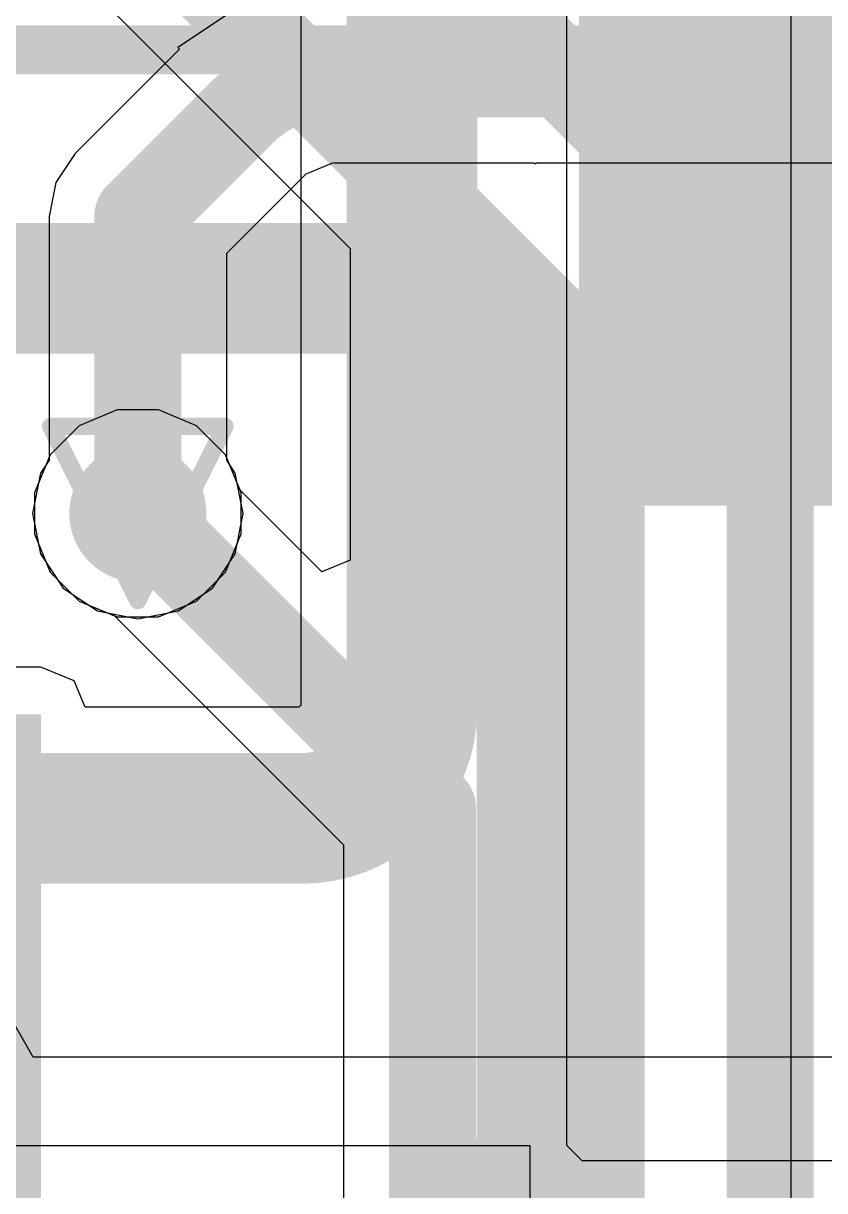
# Model space of a CAD drawing. Header units: inches. Extents: x -6 to 284, y -12 to 154.
# Drawn here: x 35.442 to 37.778, y 15.16 to 18.563 of the extents above; entities that cross this region are included whole.
import ezdxf

# ---------------------------------------------------------------- set-up
doc = ezdxf.new("R2010")
doc.units = ezdxf.units.IN
for name, color, linetype in [('Bottom Layer', 5, 'Continuous'), ('Bottom Overlay', 54, 'Continuous'), ('Bottom Paste', 16, 'Continuous'), ('Bottom Solder', 6, 'Continuous'), ('Drill Drawing', 1, 'Continuous'), ('GND-1', 16, 'Continuous'), ('GND-2', 90, 'Continuous'), ('GND-3', 216, 'Continuous'), ('GND-4', 54, 'Continuous'), ('PWR-1', 156, 'Continuous'), ('PWR-2', 130, 'Continuous'), ('Signal L1', 76, 'Continuous'), ('Signal L2', 6, 'Continuous'), ('Top Layer', 1, 'Continuous'), ('Via Holes', 16, 'Continuous')]:
    doc.layers.add(name, color=color, linetype=linetype)

# ---------------------------------------------------------------- blocks, each defined once
blk = doc.blocks.new('WPN252012HR24MT__B_247')
at = {"layer": 'Bottom Layer'}
for points in [[(-1.25, 1), (-0.4, 1), (-0.4, -1), (-1.25, -1)], [(0.4, 1), (1.25, 1), (1.25, -1), (0.4, -1)]]:
    blk.add_hatch(color=5, dxfattribs=at).paths.add_polyline_path(points)
at = {"layer": 'Bottom Paste'}
for points in [[(-1.25, 1), (-0.4, 1), (-0.4, -1), (-1.25, -1)], [(0.4, 1), (1.25, 1), (1.25, -1), (0.4, -1)]]:
    blk.add_hatch(color=16, dxfattribs=at).paths.add_polyline_path(points)
at = {"layer": 'Bottom Solder'}
for points in [[(-1.3516, 1.1016), (-0.2984, 1.1016), (-0.2984, -1.1016), (-1.3516, -1.1016)], [(0.2984, 1.1016), (1.3516, 1.1016), (1.3516, -1.1016), (0.2984, -1.1016)]]:
    blk.add_hatch(color=6, dxfattribs=at).paths.add_polyline_path(points)
at = {"layer": 'Bottom Overlay'}
for points in [[(-0.2286, 0.9906, 0.127, 0.127, 0), (0.2286, 0.9906, 0.127, 0.127, 0)], [(-0.2286, -0.9906, 0.127, 0.127, 0), (0.2286, -0.9906, 0.127, 0.127, 0)]]:
    blk.add_lwpolyline(points, format="xyseb", dxfattribs=at)
for points in [[(-0.2604, 0.9906, 0.0635, 0.0635, 1), (-0.1968, 0.9906, 0.0635, 0.0635, 1)], [(0.1968, 0.9906, 0.0635, 0.0635, 1), (0.2604, 0.9906, 0.0635, 0.0635, 1)], [(-0.2604, -0.9906, 0.0635, 0.0635, 1), (-0.1968, -0.9906, 0.0635, 0.0635, 1)], [(0.1968, -0.9906, 0.0635, 0.0635, 1), (0.2604, -0.9906, 0.0635, 0.0635, 1)]]:
    blk.add_lwpolyline(points, format="xyseb", close=True, dxfattribs=at)

msp = doc.modelspace()

# ---------------------------------------------------------------- hatches: boundary and pattern name
at = {"layer": 'Bottom Layer'}
h = msp.add_hatch(color=5, dxfattribs=at)
edge = h.paths.add_edge_path()
edge.add_arc((35.7756, 17.1342), 0.2, 0, 360)
msp.add_hatch(color=5, dxfattribs=at).paths.add_polyline_path([(34.2109, 15.0924), (35.4928, 15.0924), (35.4928, 16.5484), (34.2109, 16.5484)])
at = {"layer": 'GND-1'}
h = msp.add_hatch(color=16, dxfattribs=at)
edge = h.paths.add_edge_path()
edge.add_arc((35.7756, 17.1342), 0.2, 0, 360)
at = {"layer": 'GND-2'}
h = msp.add_hatch(color=90, dxfattribs=at)
edge = h.paths.add_edge_path()
edge.add_arc((35.7756, 17.1342), 0.2, 0, 360)
at = {"layer": 'GND-3'}
h = msp.add_hatch(color=216, dxfattribs=at)
edge = h.paths.add_edge_path()
edge.add_arc((35.7756, 17.1342), 0.2, 0, 360)
at = {"layer": 'GND-4'}
h = msp.add_hatch(color=54, dxfattribs=at)
edge = h.paths.add_edge_path()
edge.add_arc((35.7756, 17.1342), 0.2, 0, 360)
at = {"layer": 'PWR-1'}
h = msp.add_hatch(color=156, dxfattribs=at)
edge = h.paths.add_edge_path()
edge.add_arc((35.7756, 17.1342), 0.2, 0, 360)
at = {"layer": 'PWR-2'}
h = msp.add_hatch(color=130, dxfattribs=at)
edge = h.paths.add_edge_path()
edge.add_arc((35.7756, 17.1342), 0.2, 0, 360)
at = {"layer": 'Signal L1'}
h = msp.add_hatch(color=76, dxfattribs=at)
edge = h.paths.add_edge_path()
edge.add_arc((35.7756, 17.1342), 0.2, 0, 360)
at = {"layer": 'Signal L2'}
h = msp.add_hatch(color=6, dxfattribs=at)
edge = h.paths.add_edge_path()
edge.add_arc((35.7756, 17.1342), 0.2, 0, 360)
at = {"layer": 'Top Layer'}
h = msp.add_hatch(color=1, dxfattribs=at)
edge = h.paths.add_edge_path()
edge.add_arc((35.7756, 17.1342), 0.2, 0, 360)
at = {"layer": 'Via Holes'}
h = msp.add_hatch(color=7, dxfattribs=at)
edge = h.paths.add_edge_path()
edge.add_arc((35.7756, 17.1342), 0.1, 0, 360)

# ---------------------------------------------------------------- linework, layer by layer
at = {"layer": 'Bottom Layer'}
for p, q in [((36.2511, 19.1836), (36.2511, 16.5741)), ((37.0267, 15.291), (37.0267, 19.1768)), ((35.7156, 17.4358), (35.6047, 17.3898)), ((35.8356, 17.4358), (35.7156, 17.4358)), ((35.9464, 17.3898), (35.8356, 17.4358)), ((35.6047, 17.3898), (35.5199, 17.305)), ((36.0313, 17.305), (35.9464, 17.3898)), ((35.5199, 17.305), (35.474, 17.1941)), ((36.0772, 17.1941), (36.0313, 17.305)), ((35.474, 17.1941), (35.474, 17.0742)), ((36.0772, 17.0742), (36.0772, 17.1941)), ((35.474, 17.0742), (35.5199, 16.9633)), ((36.0313, 16.9633), (36.0772, 17.0742)), ((35.5199, 16.9633), (35.6047, 16.8785)), ((35.9464, 16.8785), (36.0313, 16.9633)), ((35.6047, 16.8785), (35.7156, 16.8326)), ((35.8356, 16.8326), (35.9464, 16.8785)), ((35.7156, 16.8326), (35.8356, 16.8326)), ((35.4928, 16.6858), (34.2109, 16.6858)), ((35.59, 16.6456), (35.4928, 16.6858)), ((35.6218, 16.5688), (35.59, 16.6456)), ((36.2457, 16.5688), (35.6218, 16.5688)), ((36.2473, 16.5726), (36.2457, 16.5688)), ((36.2511, 16.5741), (36.2473, 16.5726)), ((37.0714, 15.2463), (37.0267, 15.291)), ((38.6868, 15.2463), (37.0714, 15.2463))]:
    msp.add_line(p, q, dxfattribs=at)
for points in [[(36.5748, 16.5638, 0.381, 0.381, 0), (36.5748, 19.2288, 0.381, 0.381, 0)], [(36.5748, 16.5638, 0.381, 0.381, -0.414214), (36.2561, 16.2451, 0.381, 0.381, 0)], [(35.3658, 16.2451, 0.381, 0.381, 0), (36.2561, 16.2451, 0.381, 0.381, 0)], [(34.8136, 15.9951, 0.254, 0.254, 0), (35.3658, 16.2451, 0.254, 0.254, 0)], [(35.1587, 10.5418, 0.635, 0.635, 0), (35.1587, 15.3503, 0.635, 0.635, 0)]]:
    msp.add_lwpolyline(points, format="xyseb", dxfattribs=at)
for points in [[(36.4795, 16.5638, 0.1905, 0.1905, 1), (36.67, 16.5638, 0.1905, 0.1905, 1)], [(36.4795, 16.5638, 0.1905, 0.1905, 1), (36.67, 16.5638, 0.1905, 0.1905, 1)], [(35.2706, 16.2451, 0.1905, 0.1905, 1), (35.4611, 16.2451, 0.1905, 0.1905, 1)], [(36.1608, 16.2451, 0.1905, 0.1905, 1), (36.3513, 16.2451, 0.1905, 0.1905, 1)], [(36.1608, 16.2451, 0.1905, 0.1905, 1), (36.3513, 16.2451, 0.1905, 0.1905, 1)], [(35.3023, 16.2451, 0.127, 0.127, 1), (35.4293, 16.2451, 0.127, 0.127, 1)], [(34.9999, 15.3503, 0.3175, 0.3175, 1), (35.3174, 15.3503, 0.3175, 0.3175, 1)]]:
    msp.add_lwpolyline(points, format="xyseb", close=True, dxfattribs=at)
at = {"layer": 'Drill Drawing'}
for points in [[(35.5216, 17.3882, 0.0508, 0.0508, 0), (36.0296, 17.3882, 0.0508, 0.0508, 0)], [(35.5216, 17.3882, 0.0508, 0.0508, 0), (35.7756, 16.8802, 0.0508, 0.0508, 0)], [(35.7756, 16.8802, 0.0508, 0.0508, 0), (36.0296, 17.3882, 0.0508, 0.0508, 0)]]:
    msp.add_lwpolyline(points, format="xyseb", dxfattribs=at)
for points in [[(35.5089, 17.3882, 0.0254, 0.0254, 1), (35.5343, 17.3882, 0.0254, 0.0254, 1)], [(35.5089, 17.3882, 0.0254, 0.0254, 1), (35.5343, 17.3882, 0.0254, 0.0254, 1)], [(36.0169, 17.3882, 0.0254, 0.0254, 1), (36.0423, 17.3882, 0.0254, 0.0254, 1)], [(36.0169, 17.3882, 0.0254, 0.0254, 1), (36.0423, 17.3882, 0.0254, 0.0254, 1)], [(35.7629, 16.8802, 0.0254, 0.0254, 1), (35.7883, 16.8802, 0.0254, 0.0254, 1)], [(35.7629, 16.8802, 0.0254, 0.0254, 1), (35.7883, 16.8802, 0.0254, 0.0254, 1)]]:
    msp.add_lwpolyline(points, format="xyseb", close=True, dxfattribs=at)
at = {"layer": 'GND-1'}
for p, q in [((35.7156, 17.4358), (35.6047, 17.3898)), ((35.8356, 17.4358), (35.7156, 17.4358)), ((35.9464, 17.3898), (35.8356, 17.4358)), ((35.6047, 17.3898), (35.5199, 17.305)), ((36.0313, 17.305), (35.9464, 17.3898)), ((35.5199, 17.305), (35.474, 17.1941)), ((36.0772, 17.1941), (36.0313, 17.305)), ((35.474, 17.1941), (35.474, 17.0742)), ((36.0772, 17.0742), (36.0772, 17.1941)), ((35.474, 17.0742), (35.5199, 16.9633)), ((36.0313, 16.9633), (36.0772, 17.0742)), ((35.5199, 16.9633), (35.6047, 16.8785)), ((35.9464, 16.8785), (36.0313, 16.9633)), ((35.6047, 16.8785), (35.7156, 16.8326)), ((35.8356, 16.8326), (35.9464, 16.8785)), ((35.7156, 16.8326), (35.8356, 16.8326))]:
    msp.add_line(p, q, dxfattribs=at)
at = {"layer": 'GND-2'}
for p, q in [((35.7156, 17.4358), (35.6047, 17.3898)), ((35.8356, 17.4358), (35.7156, 17.4358)), ((35.9464, 17.3898), (35.8356, 17.4358)), ((35.6047, 17.3898), (35.5199, 17.305)), ((36.0313, 17.305), (35.9464, 17.3898)), ((35.5199, 17.305), (35.474, 17.1941)), ((36.0772, 17.1941), (36.0313, 17.305)), ((35.474, 17.1941), (35.474, 17.0742)), ((36.0772, 17.0742), (36.0772, 17.1941)), ((35.474, 17.0742), (35.5199, 16.9633)), ((36.0313, 16.9633), (36.0772, 17.0742)), ((35.5199, 16.9633), (35.6047, 16.8785)), ((35.9464, 16.8785), (36.0313, 16.9633)), ((35.6047, 16.8785), (35.7156, 16.8326)), ((35.8356, 16.8326), (35.9464, 16.8785)), ((35.7156, 16.8326), (35.8356, 16.8326))]:
    msp.add_line(p, q, dxfattribs=at)
at = {"layer": 'GND-3'}
for p, q in [((35.7156, 17.4358), (35.6047, 17.3898)), ((35.8356, 17.4358), (35.7156, 17.4358)), ((35.9464, 17.3898), (35.8356, 17.4358)), ((35.6047, 17.3898), (35.5199, 17.305)), ((36.0313, 17.305), (35.9464, 17.3898)), ((35.5199, 17.305), (35.474, 17.1941)), ((36.0772, 17.1941), (36.0313, 17.305)), ((35.474, 17.1941), (35.474, 17.0742)), ((36.0772, 17.0742), (36.0772, 17.1941)), ((35.474, 17.0742), (35.5199, 16.9633)), ((36.0313, 16.9633), (36.0772, 17.0742)), ((35.5199, 16.9633), (35.6047, 16.8785)), ((35.9464, 16.8785), (36.0313, 16.9633)), ((35.6047, 16.8785), (35.7156, 16.8326)), ((35.8356, 16.8326), (35.9464, 16.8785)), ((35.7156, 16.8326), (35.8356, 16.8326))]:
    msp.add_line(p, q, dxfattribs=at)
at = {"layer": 'GND-4'}
for p, q in [((35.7156, 17.4358), (35.6047, 17.3898)), ((35.8356, 17.4358), (35.7156, 17.4358)), ((35.9464, 17.3898), (35.8356, 17.4358)), ((35.6047, 17.3898), (35.5199, 17.305)), ((36.0313, 17.305), (35.9464, 17.3898)), ((35.5199, 17.305), (35.474, 17.1941)), ((36.0772, 17.1941), (36.0313, 17.305)), ((35.474, 17.1941), (35.474, 17.0742)), ((36.0772, 17.0742), (36.0772, 17.1941)), ((35.474, 17.0742), (35.5199, 16.9633)), ((36.0313, 16.9633), (36.0772, 17.0742)), ((35.5199, 16.9633), (35.6047, 16.8785)), ((35.9464, 16.8785), (36.0313, 16.9633)), ((35.6047, 16.8785), (35.7156, 16.8326)), ((35.8356, 16.8326), (35.9464, 16.8785)), ((35.7156, 16.8326), (35.8356, 16.8326))]:
    msp.add_line(p, q, dxfattribs=at)
at = {"layer": 'PWR-1'}
for p, q in [((36.1014, 18.6329), (35.8917, 18.4927)), ((35.8968, 18.4874), (35.5925, 18.1831)), ((35.8917, 18.4927), (35.8968, 18.4876)), ((35.8968, 18.4876), (35.8968, 18.4874)), ((35.5925, 18.1831), (35.5363, 18.099)), ((36.2645, 18.1233), (36.3464, 18.1573)), ((36.3464, 18.1573), (36.3492, 18.1567)), ((36.3492, 18.1567), (36.9298, 18.1567)), ((36.9298, 18.1567), (36.9332, 18.1534)), ((36.9332, 18.1534), (36.9365, 18.1567)), ((36.9365, 18.1567), (40.415, 18.1567)), ((36.0346, 17.8927), (36.263, 18.1211)), ((36.263, 18.1211), (36.2645, 18.1233)), ((35.5363, 18.099), (35.5166, 17.9999)), ((35.5166, 17.9999), (35.5166, 17.2894)), ((36.0346, 17.2894), (36.0346, 17.8927)), ((35.5166, 17.2894), (35.4915, 17.2518)), ((36.0597, 17.2518), (36.0346, 17.2894)), ((35.4915, 17.2518), (35.4681, 17.1342)), ((36.0831, 17.1342), (36.0597, 17.2518)), ((35.4681, 17.1342), (35.4915, 17.0165)), ((36.0597, 17.0165), (36.0831, 17.1342)), ((35.4915, 17.0165), (35.5581, 16.9167)), ((35.993, 16.9167), (36.0597, 17.0165)), ((35.5581, 16.9167), (35.6579, 16.8501)), ((35.8933, 16.8501), (35.993, 16.9167)), ((35.6579, 16.8501), (35.7756, 16.8266)), ((35.7756, 16.8266), (35.8933, 16.8501)), ((35.4708, 15.5484), (35.3987, 15.6754)), ((38.7026, 15.5484), (35.4708, 15.5484)), ((33.7304, 15.291), (36.9189, 15.291)), ((36.9189, 15.291), (36.9189, 4.916))]:
    msp.add_line(p, q, dxfattribs=at)
for points in [[(36.0799, 18.3043, 0.254, 0.254, -0.198764), (36.3492, 18.4157, 0.254, 0.254, 0)], [(36.3492, 18.4157, 0.254, 0.254, 0), (40.415, 18.4157, 0.254, 0.254, 0)], [(35.7756, 17.9999, 0.254, 0.254, 0), (36.0799, 18.3043, 0.254, 0.254, 0)], [(35.7756, 17.1342, 0.254, 0.254, 0), (35.7756, 17.9999, 0.254, 0.254, 0)]]:
    msp.add_lwpolyline(points, format="xyseb", dxfattribs=at)
for points in [[(36.2857, 18.4157, 0.127, 0.127, 1), (36.4127, 18.4157, 0.127, 0.127, 1)], [(36.2857, 18.4157, 0.127, 0.127, 1), (36.4127, 18.4157, 0.127, 0.127, 1)], [(36.0164, 18.3043, 0.127, 0.127, 1), (36.1434, 18.3043, 0.127, 0.127, 1)], [(36.0164, 18.3043, 0.127, 0.127, 1), (36.1434, 18.3043, 0.127, 0.127, 1)], [(35.7121, 17.9999, 0.127, 0.127, 1), (35.8391, 17.9999, 0.127, 0.127, 1)], [(35.7121, 17.9999, 0.127, 0.127, 1), (35.8391, 17.9999, 0.127, 0.127, 1)], [(35.7121, 17.1342, 0.127, 0.127, 1), (35.8391, 17.1342, 0.127, 0.127, 1)]]:
    msp.add_lwpolyline(points, format="xyseb", close=True, dxfattribs=at)
at = {"layer": 'PWR-2'}
for p, q in [((35.1437, 19.1576), (36.3945, 17.9068)), ((36.3945, 17.9068), (36.3945, 16.9977)), ((35.7156, 17.4358), (35.6047, 17.3898)), ((35.8356, 17.4358), (35.7156, 17.4358)), ((35.9464, 17.3898), (35.8356, 17.4358)), ((35.6047, 17.3898), (35.5199, 17.305)), ((36.0313, 17.305), (35.9464, 17.3898)), ((35.5199, 17.305), (35.474, 17.1941)), ((36.0739, 17.2021), (36.0313, 17.305)), ((35.474, 17.1941), (35.474, 17.0742)), ((36.3123, 16.9637), (36.0739, 17.2021)), ((35.474, 17.0742), (35.5199, 16.9633)), ((36.3945, 16.9977), (36.3123, 16.9637)), ((35.5199, 16.9633), (35.6047, 16.8785)), ((35.6047, 16.8785), (35.7076, 16.8358)), ((35.7076, 16.8358), (36.3754, 16.1681)), ((36.3754, 16.1681), (36.3754, 15.1144))]:
    msp.add_line(p, q, dxfattribs=at)
for points in [[(35.2116, 19.4559, 0.254, 0.254, 0), (37.1267, 17.5408, 0.254, 0.254, 0)], [(35.9711, 19.4559, 0.254, 0.254, 0), (37.6191, 17.808, 0.254, 0.254, 0)], [(37.6191, 8.8908, 0.254, 0.254, 0), (37.6191, 17.808, 0.254, 0.254, 0)], [(37.1267, 8.654, 0.254, 0.254, 0), (37.1267, 17.5408, 0.254, 0.254, 0)], [(35.7756, 17.1342, 0.254, 0.254, 0), (36.6344, 16.2754, 0.254, 0.254, 0)], [(36.6344, 8.4224, 0.254, 0.254, 0), (36.6344, 16.2754, 0.254, 0.254, 0)]]:
    msp.add_lwpolyline(points, format="xyseb", dxfattribs=at)
for points in [[(37.5556, 17.808, 0.127, 0.127, 1), (37.6826, 17.808, 0.127, 0.127, 1)], [(37.5556, 17.808, 0.127, 0.127, 1), (37.6826, 17.808, 0.127, 0.127, 1)], [(37.0632, 17.5408, 0.127, 0.127, 1), (37.1902, 17.5408, 0.127, 0.127, 1)], [(37.0632, 17.5408, 0.127, 0.127, 1), (37.1902, 17.5408, 0.127, 0.127, 1)], [(35.7121, 17.1342, 0.127, 0.127, 1), (35.8391, 17.1342, 0.127, 0.127, 1)], [(36.5709, 16.2754, 0.127, 0.127, 1), (36.6979, 16.2754, 0.127, 0.127, 1)], [(36.5709, 16.2754, 0.127, 0.127, 1), (36.6979, 16.2754, 0.127, 0.127, 1)]]:
    msp.add_lwpolyline(points, format="xyseb", close=True, dxfattribs=at)
at = {"layer": 'Signal L1'}
for points in [[(30.5716, 18.4858, 0.1422, 0.1422, 0), (45.8381, 18.4858, 0.1422, 0.1422, 0)], [(24.2064, 17.7903, 0.381, 0.381, 0), (36.5123, 17.7903, 0.381, 0.381, 0)], [(36.5123, 17.7903, 0.381, 0.381, 0), (36.9538, 17.3488, 0.381, 0.381, 0)], [(36.9538, 15.234, 0.381, 0.381, 0), (36.9538, 17.3488, 0.381, 0.381, 0)], [(36.57, 14.8502, 0.381, 0.381, 0), (36.9538, 15.234, 0.381, 0.381, 0)]]:
    msp.add_lwpolyline(points, format="xyseb", dxfattribs=at)
for points in [[(36.4171, 17.7903, 0.1905, 0.1905, 1), (36.6076, 17.7903, 0.1905, 0.1905, 1)], [(36.4171, 17.7903, 0.1905, 0.1905, 1), (36.6076, 17.7903, 0.1905, 0.1905, 1)], [(36.8586, 17.3488, 0.1905, 0.1905, 1), (37.0491, 17.3488, 0.1905, 0.1905, 1)], [(36.8586, 17.3488, 0.1905, 0.1905, 1), (37.0491, 17.3488, 0.1905, 0.1905, 1)], [(36.8586, 15.234, 0.1905, 0.1905, 1), (37.0491, 15.234, 0.1905, 0.1905, 1)], [(36.8586, 15.234, 0.1905, 0.1905, 1), (37.0491, 15.234, 0.1905, 0.1905, 1)]]:
    msp.add_lwpolyline(points, format="xyseb", close=True, dxfattribs=at)
at = {"layer": 'Top Layer'}
for p, q in [((37.6794, 18.687), (37.6794, 6.9718)), ((35.7156, 17.4358), (35.6047, 17.3898)), ((35.8356, 17.4358), (35.7156, 17.4358)), ((35.9464, 17.3898), (35.8356, 17.4358)), ((35.6047, 17.3898), (35.5199, 17.305)), ((36.0313, 17.305), (35.9464, 17.3898)), ((35.5199, 17.305), (35.474, 17.1941)), ((36.0772, 17.1941), (36.0313, 17.305)), ((35.474, 17.1941), (35.474, 17.0742)), ((36.0772, 17.0742), (36.0772, 17.1941)), ((35.474, 17.0742), (35.5199, 16.9633)), ((36.0313, 16.9633), (36.0772, 17.0742)), ((35.5199, 16.9633), (35.6047, 16.8785)), ((35.9464, 16.8785), (36.0313, 16.9633)), ((35.6047, 16.8785), (35.7156, 16.8326)), ((35.8356, 16.8326), (35.9464, 16.8785)), ((35.7156, 16.8326), (35.8356, 16.8326))]:
    msp.add_line(p, q, dxfattribs=at)

# ---------------------------------------------------------------- block references
msp.add_blockref('WPN252012HR24MT__B_247', (38.4138, 18.2583))

doc.saveas('drawing.dxf')
